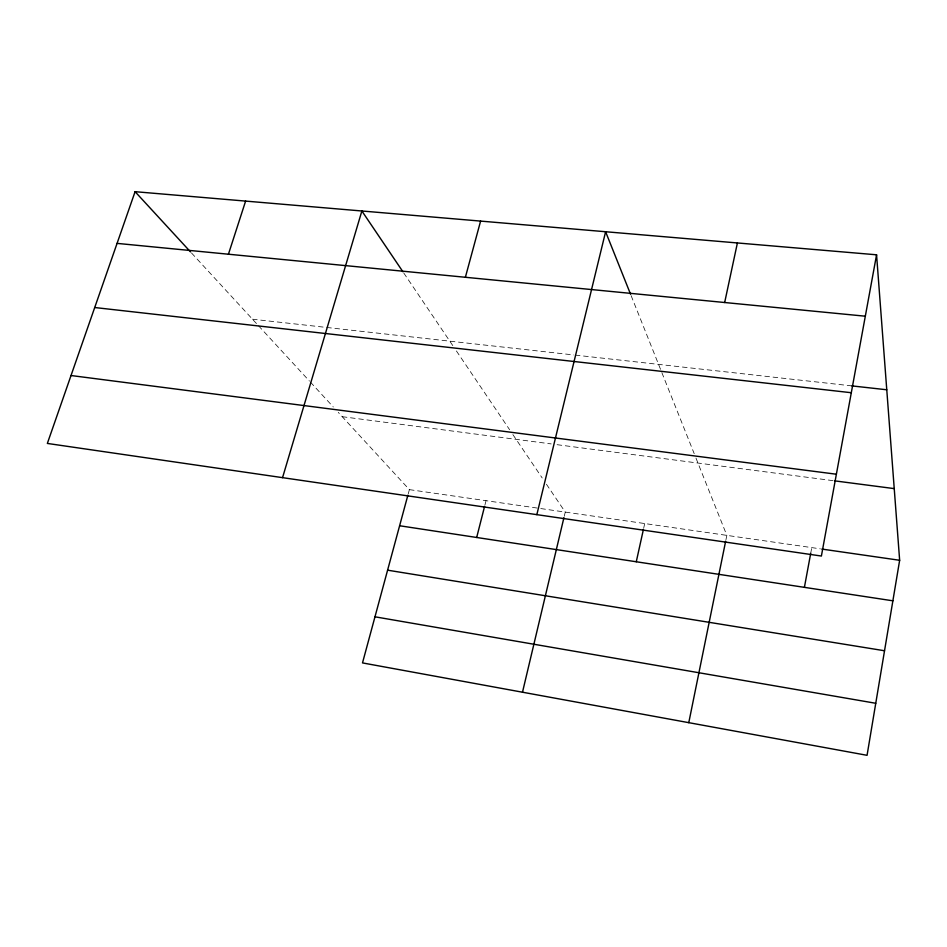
<?xml version="1.0" encoding="UTF-8"?>
<svg xmlns="http://www.w3.org/2000/svg" width="947" height="947" viewBox="0 0 947 947"><rect width="100%" height="100%" fill="white"/><g stroke="black" fill="none" stroke-linecap="round" stroke-linejoin="round"><path stroke-width="0.71" stroke-dasharray="4.74 3.55" d="M810.715 553.297L811.768 547.615M725.958 539.707L726.834 535.375L694.743 454.998M643.771 527.787L644.706 523.537M564.258 516.257L565.252 512.09L546.312 484.059M484.959 504.929L486.036 500.679M408.264 493.801L409.388 489.635L338.257 412.371M252.494 319.21L573.823 354.959M575.291 355.113L851.755 385.879M342.234 416.692L551.213 443.918M557.061 444.688L833.336 480.685M409.388 489.635L539.328 508.361M540.761 508.563L820.41 548.858M191.495 252.956L257.489 324.643M258.495 325.732L309.444 381.073M310.438 382.15L333.297 406.973M403.718 272.949L453.104 346.057M456.407 350.958L509.64 429.76M512.872 434.555L542.205 477.975M631.128 295.642L694.21 453.66"/><path stroke-width="1.42" d="M876.567 254.802L821.392 556.043L47.35 443.433L135.09 191.685L876.567 254.802L899.65 560.281L867.061 755.315L362.5 662.912L407.885 495.186M804.405 587.341L810.715 553.297M688.777 722.668L725.662 541.151M724.668 302.519L737.405 242.953M636.277 561.76L643.463 529.207M522.495 692.21L563.927 517.654M536.842 514.647L605.607 231.731L630.584 294.292M476.684 537.482L484.592 506.337M465.379 277.282L480.603 221.089M282.549 477.655L361.872 210.98L402.901 271.73M228.428 254.222L245.616 201.084M117.073 243.379L865.321 316.203M851.755 385.879L886.771 389.773M94.712 307.526L851.306 392.721M71.013 375.521L836.379 474.222M834.781 480.875L894.24 488.616M821.854 549.071L899.65 560.281M399.622 525.751L892.879 600.812M387.595 570.177L884.534 650.755M374.976 616.805L875.75 703.278M135.09 191.685L190.501 251.878"/></g></svg>
